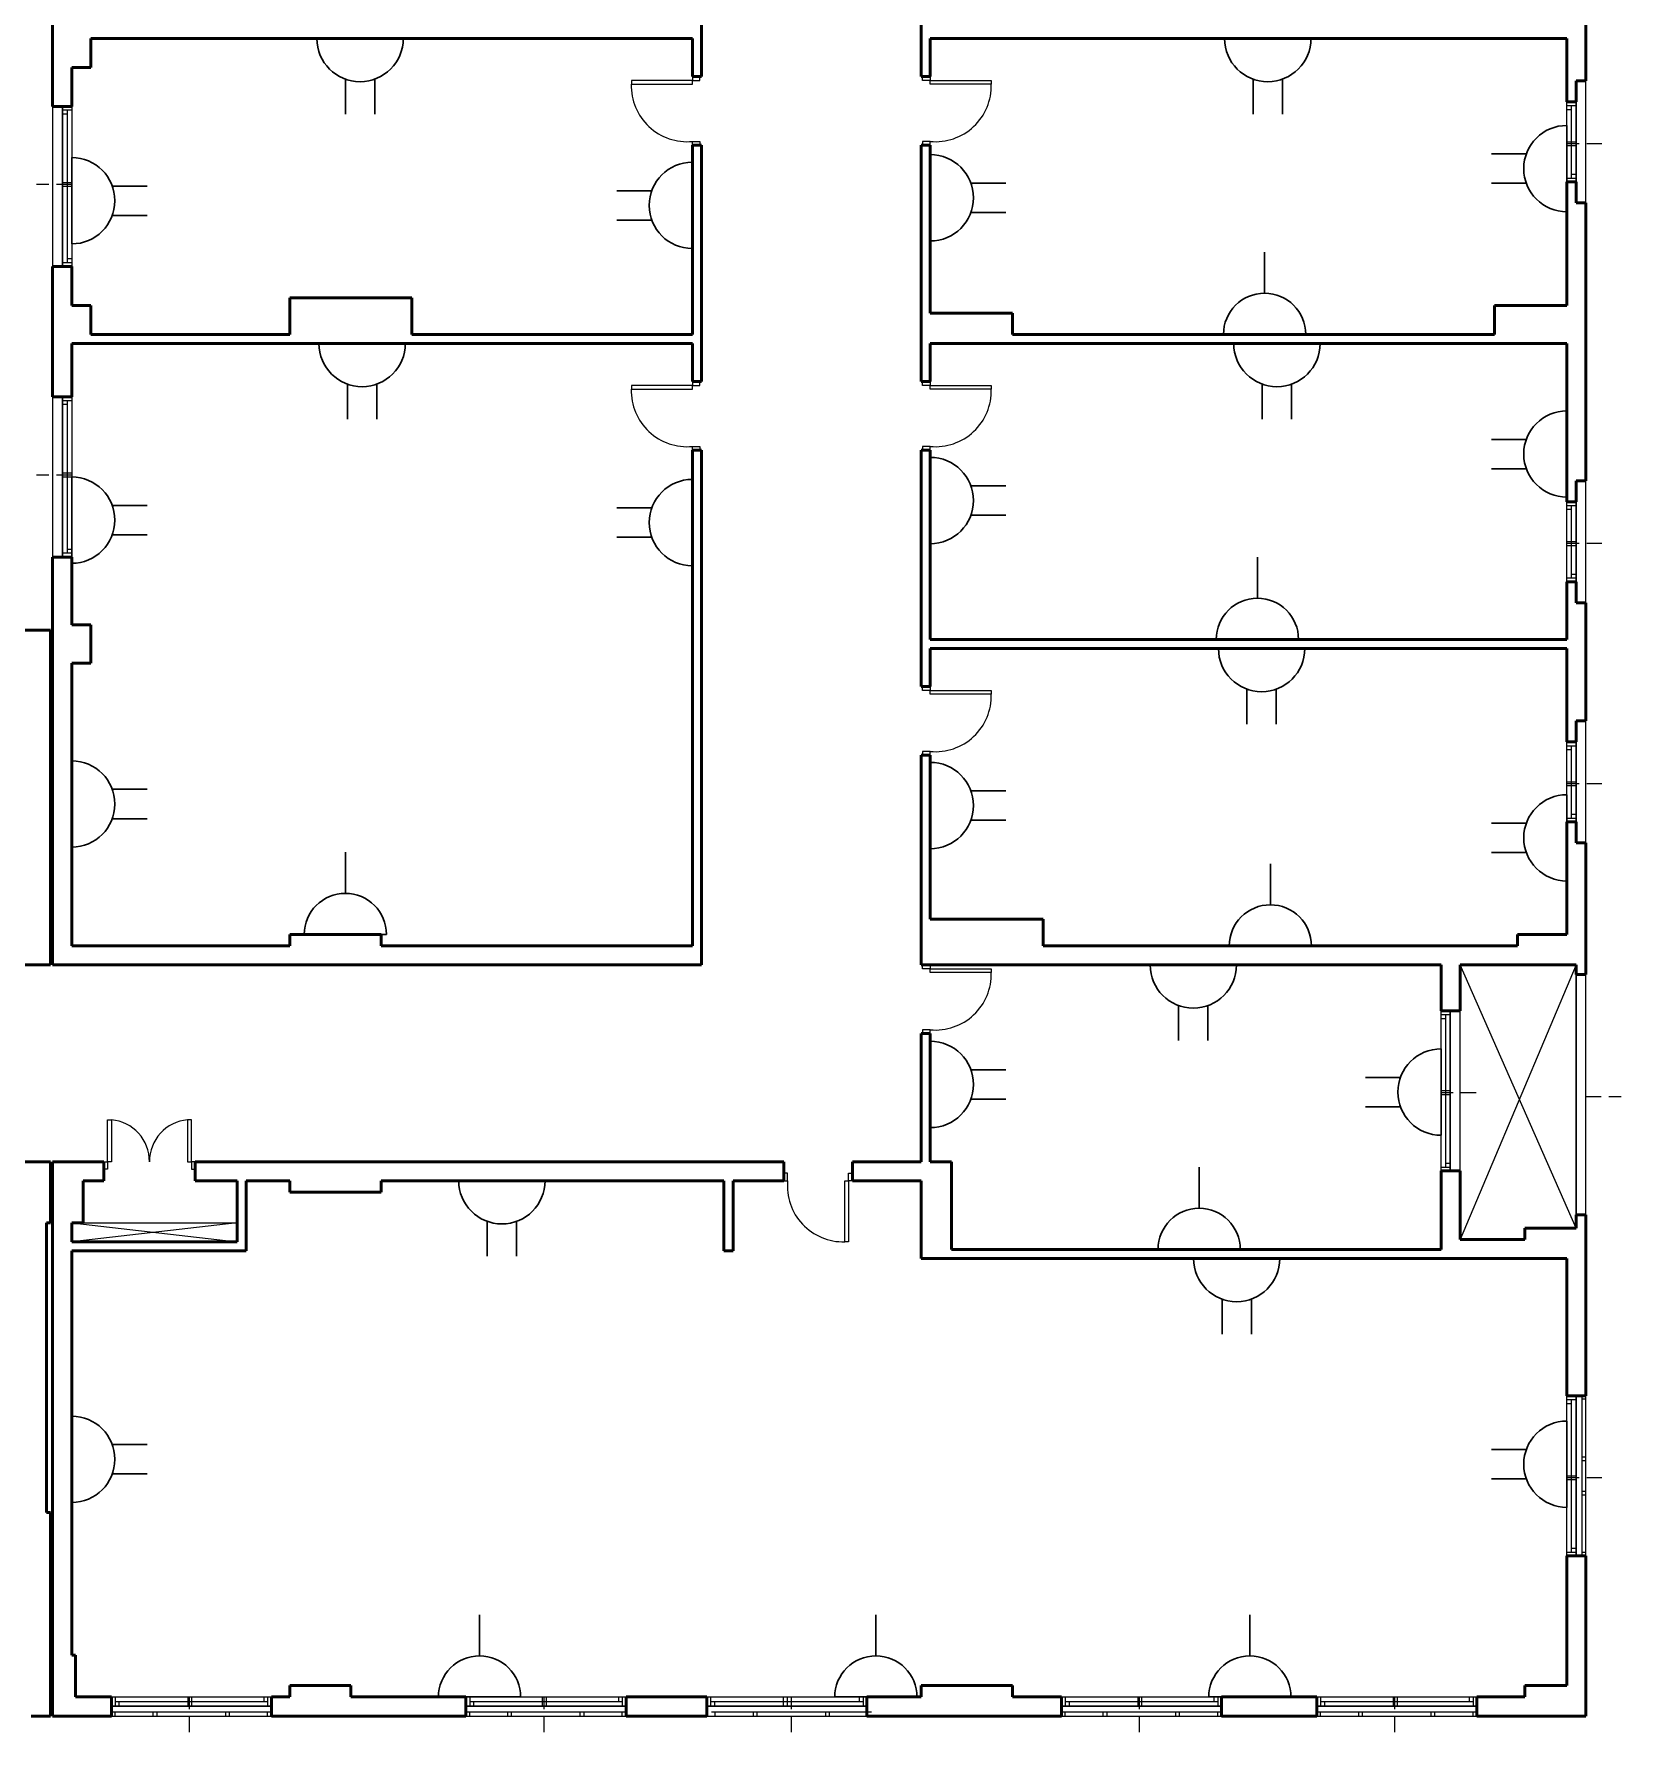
# Model space of a CAD drawing. Extents: x -1 to 151, y 0 to 83.
# Drawn here: x 59.64 to 80.46, y -0.21 to 22.06 of the extents above; entities that cross this region are included whole.
import ezdxf

# ---------------------------------------------------------------- set-up
doc = ezdxf.new("R2010")
doc.units = 0
doc.header["$LTSCALE"] = 0.8
doc.header["$MEASUREMENT"] = 0
doc.linetypes.add('HIDDEN', pattern=[0.375, 0.25, -0.125])
doc.layers.get('0').update_dxf_attribs({"linetype": 'CONTINUOUS', "lineweight": 20})
for name, color, linetype, lineweight in [('8-HAT1', 2, 'CONTINUOUS', 20), ('DOOR', 1, 'CONTINUOUS', 20), ('E-POWR-FTNG', 6, 'CONTINUOUS', 30), ('Walls', 1, 'CONTINUOUS', 50), ('WC', 3, 'CONTINUOUS', 20), ('WIN', 1, 'CONTINUOUS', 15)]:
    doc.layers.add(name, color=color, linetype=linetype, lineweight=lineweight)
doc.layers.add('E-POWR-WALL', color=232, linetype='CONTINUOUS')

# ---------------------------------------------------------------- blocks, each defined once
blk = doc.blocks.new('DPD')
at = {"layer": 'E-POWR-FTNG', "ltscale": 850}
for p, q in [((-3.06, 8.46), (-3.06, 15.75)), ((3.06, 8.46), (3.06, 15.75)), ((-9, 0), (9, 0))]:
    blk.add_line(p, q, dxfattribs=at)
blk.add_arc((0, 0), 9, 0, 180, dxfattribs=at)
blk = doc.blocks.new('SO1_6')
blk.add_line((0, 1.2), (0, 0.6))
at = {"flags": 128}
blk.add_lwpolyline([(-0.6, 0), (0.6, 0), (0.6, 0, 1), (-0.6, 0)], format="xyb", close=True, dxfattribs=at)

msp = doc.modelspace()

# ---------------------------------------------------------------- linework, layer by layer
at = {"layer": '8-HAT1'}
for p, q in [((62.31, 6.47), (60.14, 6.22)), ((60.14, 6.47), (62.31, 6.22)), ((60.29, 6.47), (62.31, 6.47))]:
    msp.add_line(p, q, dxfattribs=at)
at = {"layer": 'DOOR'}
for p, q in [((68.28, 21.5), (68.28, 21.45)), ((68.28, 21.45), (68.38, 21.45)), ((68.38, 21.45), (68.38, 21.5)), ((71.3, 21.45), (71.3, 21.5)), ((71.4, 21.45), (71.3, 21.45)), ((71.4, 21.5), (71.4, 21.45)), ((68.28, 20.6), (68.28, 20.65)), ((68.28, 20.65), (68.38, 20.65)), ((68.38, 20.65), (68.38, 20.6)), ((71.3, 20.65), (71.3, 20.6)), ((71.4, 20.65), (71.3, 20.65)), ((71.4, 20.6), (71.4, 20.65)), ((68.28, 17.5), (68.28, 17.45)), ((68.28, 17.45), (68.38, 17.45)), ((68.38, 17.45), (68.38, 17.5)), ((71.3, 17.45), (71.3, 17.5)), ((71.4, 17.45), (71.3, 17.45)), ((71.4, 17.5), (71.4, 17.45)), ((68.28, 16.6), (68.28, 16.65)), ((68.28, 16.65), (68.38, 16.65)), ((68.38, 16.65), (68.38, 16.6)), ((71.3, 16.65), (71.3, 16.6)), ((71.4, 16.65), (71.3, 16.65)), ((71.4, 16.6), (71.4, 16.65)), ((71.3, 13.45), (71.3, 13.5)), ((71.4, 13.45), (71.3, 13.45)), ((71.4, 13.5), (71.4, 13.45)), ((71.3, 12.65), (71.3, 12.6)), ((71.4, 12.65), (71.3, 12.65)), ((71.4, 12.6), (71.4, 12.65)), ((71.3, 9.8), (71.3, 9.85)), ((71.4, 9.8), (71.3, 9.8)), ((71.4, 9.85), (71.4, 9.8)), ((71.3, 9), (71.3, 8.95)), ((71.4, 9), (71.3, 9)), ((71.4, 8.95), (71.4, 9)), ((60.56, 7.27), (60.61, 7.27)), ((60.61, 7.17), (60.56, 7.17)), ((60.61, 7.27), (60.61, 7.17)), ((61.76, 7.27), (61.71, 7.27)), ((61.71, 7.27), (61.71, 7.17)), ((61.71, 7.17), (61.76, 7.17)), ((69.53, 7.12), (69.48, 7.12)), ((69.48, 7.02), (69.53, 7.02)), ((69.53, 7.02), (69.53, 7.12)), ((70.33, 7.12), (70.38, 7.12)), ((70.33, 7.02), (70.33, 7.12)), ((70.38, 7.02), (70.33, 7.02))]:
    msp.add_line(p, q, dxfattribs=at)
for points in [[(67.48, 21.45), (67.48, 21.4), (68.28, 21.4), (68.28, 21.45)], [(72.2, 21.45), (72.2, 21.4), (71.4, 21.4), (71.4, 21.45)], [(67.48, 17.45), (67.48, 17.4), (68.28, 17.4), (68.28, 17.45)], [(72.2, 17.45), (72.2, 17.4), (71.4, 17.4), (71.4, 17.45)], [(72.2, 13.45), (72.2, 13.4), (71.4, 13.4), (71.4, 13.45)], [(72.2, 9.8), (72.2, 9.75), (71.4, 9.75), (71.4, 9.8)], [(60.61, 7.82), (60.66, 7.82), (60.66, 7.27), (60.61, 7.27)], [(61.71, 7.82), (61.66, 7.82), (61.66, 7.27), (61.71, 7.27)], [(70.33, 6.22), (70.28, 6.22), (70.28, 7.02), (70.33, 7.02)]]:
    msp.add_lwpolyline(points, close=True, dxfattribs=at)
for centre, radius, start, end in [((68.212, 21.38), 0.733, 178.4075, 275.2877), ((71.468, 21.38), 0.733, 264.7123, 1.5925), ((68.212, 17.38), 0.733, 178.4075, 275.2877), ((71.468, 17.38), 0.733, 264.7123, 1.5925), ((71.468, 13.38), 0.733, 264.7123, 1.5925), ((71.468, 9.73), 0.733, 264.7123, 1.5925), ((60.61, 7.272), 0.55, 359.7628, 84.7846), ((61.71, 7.272), 0.55, 95.2154, 180.2372), ((70.259, 6.952), 0.733, 174.7123, 271.5925)]:
    msp.add_arc(centre, radius, start, end, dxfattribs=at)
at = {"layer": 'Walls'}
for p, q in [((68.4, 24.47), (68.4, 21.5)), ((71.28, 21.5), (71.28, 24.34)), ((59.89, 22.82), (59.89, 21.11)), ((80, 21.445), (80, 22.545)), ((60.39, 22), (68.28, 22)), ((60.39, 21.62), (60.39, 22)), ((68.28, 22), (68.28, 21.5)), ((79.75, 22), (71.4, 22)), ((71.4, 21.5), (71.4, 22)), ((79.75, 21.17), (79.75, 22)), ((60.14, 21.62), (60.14, 21.11)), ((60.14, 21.62), (60.39, 21.62)), ((68.28, 21.5), (68.4, 21.5)), ((71.4, 21.5), (71.28, 21.5)), ((71.4, 21.5), (71.28, 21.5)), ((71.4, 21.5), (71.28, 21.5)), ((71.28, 21.5), (71.4, 21.5)), ((71.4, 21.5), (71.28, 21.5)), ((80, 21.445), (79.87, 21.445)), ((79.87, 21.17), (79.87, 21.445)), ((79.75, 21.17), (79.87, 21.17)), ((79.75, 21.17), (79.87, 21.17)), ((79.87, 21.17), (79.75, 21.17)), ((79.87, 21.17), (79.75, 21.17)), ((79.87, 21.17), (79.75, 21.17)), ((79.75, 21.17), (79.87, 21.17)), ((79.87, 21.17), (79.75, 21.17)), ((79.87, 21.17), (79.75, 21.17)), ((60.14, 21.11), (59.89, 21.11)), ((60.02, 21.11), (60.14, 21.11)), ((68.28, 20.6), (68.4, 20.6)), ((68.28, 20.6), (68.28, 18.12)), ((68.4, 20.6), (68.4, 17.5)), ((71.28, 17.5), (71.28, 20.6)), ((71.4, 20.6), (71.28, 20.6)), ((71.4, 20.6), (71.28, 20.6)), ((71.4, 20.6), (71.28, 20.6)), ((71.4, 20.6), (71.28, 20.6)), ((71.28, 20.6), (71.4, 20.6)), ((71.4, 20.6), (71.28, 20.6)), ((71.4, 18.4), (71.4, 20.6)), ((79.75, 18.5), (79.75, 20.12)), ((79.75, 20.12), (79.87, 20.12)), ((79.75, 20.12), (79.87, 20.12)), ((79.87, 20.12), (79.75, 20.12)), ((79.87, 20.12), (79.75, 20.12)), ((79.87, 20.12), (79.75, 20.12)), ((79.75, 20.12), (79.87, 20.12)), ((79.87, 20.12), (79.75, 20.12)), ((79.75, 20.12), (79.87, 20.12)), ((79.87, 20.12), (79.87, 19.845)), ((79.87, 19.845), (80, 19.845)), ((80, 19.845), (80, 16.201)), ((59.89, 19.01), (59.89, 17.3)), ((60.14, 19.01), (59.89, 19.01)), ((59.89, 19.01), (60.14, 19.01)), ((60.02, 19.01), (60.14, 19.01)), ((60.14, 19.01), (60.14, 18.5)), ((60.39, 18.5), (60.14, 18.5)), ((60.39, 18.12), (60.39, 18.5)), ((64.6, 18.6), (63, 18.6)), ((63, 18.6), (63, 18.12)), ((64.6, 18.12), (64.6, 18.6)), ((79.75, 18.5), (78.8, 18.5)), ((78.8, 18.5), (78.8, 18.12)), ((71.4, 18.4), (72.48, 18.4)), ((72.48, 18.4), (72.48, 18.12)), ((63, 18.12), (60.39, 18.12)), ((64.6, 18.12), (68.28, 18.12)), ((72.48, 18.12), (78.8, 18.12)), ((60.14, 18), (60.14, 17.3)), ((60.14, 18), (68.28, 18)), ((68.28, 18), (68.28, 17.5)), ((71.4, 18), (71.4, 17.5)), ((71.4, 18), (79.75, 18)), ((79.75, 18), (79.75, 15.926)), ((68.28, 17.5), (68.4, 17.5)), ((71.4, 17.5), (71.28, 17.5)), ((71.4, 17.5), (71.28, 17.5)), ((71.28, 17.5), (71.4, 17.5)), ((71.4, 17.5), (71.28, 17.5)), ((60.14, 17.3), (59.89, 17.3)), ((60.14, 17.3), (59.89, 17.3)), ((60.02, 17.3), (60.14, 17.3)), ((68.28, 16.6), (68.4, 16.6)), ((68.28, 16.6), (68.28, 10.1)), ((68.4, 16.6), (68.4, 9.85)), ((71.4, 16.6), (71.28, 16.6)), ((71.28, 16.6), (71.28, 13.5)), ((71.4, 16.6), (71.28, 16.6)), ((71.4, 16.6), (71.28, 16.6)), ((71.28, 16.6), (71.4, 16.6)), ((71.4, 16.6), (71.28, 16.6)), ((71.4, 16.6), (71.4, 14.12)), ((80, 16.201), (79.87, 16.201)), ((79.87, 15.926), (79.87, 16.201)), ((79.75, 15.926), (79.87, 15.926)), ((79.87, 15.926), (79.75, 15.926)), ((79.87, 15.926), (79.75, 15.926)), ((79.87, 15.926), (79.75, 15.926)), ((79.75, 15.926), (79.87, 15.926)), ((79.87, 15.926), (79.75, 15.926)), ((79.87, 15.926), (79.75, 15.926)), ((60.14, 15.2), (59.89, 15.2)), ((59.89, 15.2), (60.14, 15.2)), ((59.89, 15.2), (59.89, 9.85)), ((60.02, 15.2), (60.14, 15.2)), ((60.14, 15.2), (60.14, 14.31)), ((79.75, 14.876), (79.75, 14.12)), ((79.75, 14.876), (79.87, 14.876)), ((79.87, 14.876), (79.75, 14.876)), ((79.87, 14.876), (79.75, 14.876)), ((79.87, 14.876), (79.75, 14.876)), ((79.75, 14.876), (79.87, 14.876)), ((79.87, 14.876), (79.75, 14.876)), ((79.75, 14.876), (79.87, 14.876)), ((79.87, 14.876), (79.87, 14.601)), ((79.87, 14.601), (80, 14.601)), ((80, 14.601), (80, 13.051)), ((60.14, 14.31), (60.39, 14.31)), ((60.39, 14.31), (60.39, 13.81)), ((59.86, 14.24), (56.03, 14.24)), ((59.86, 14.24), (59.86, 9.85)), ((79.75, 14.12), (71.4, 14.12)), ((59.89, 13.82), (59.89, 9.86)), ((59.89, 13.81), (59.89, 9.85)), ((59.89, 13.81), (59.89, 9.85)), ((59.89, 13.81), (59.89, 9.85)), ((60.14, 13.81), (60.14, 10.1)), ((60.14, 13.81), (60.14, 10.1)), ((60.39, 13.81), (60.14, 13.81)), ((79.75, 14), (71.4, 14)), ((71.4, 14), (71.4, 13.5)), ((79.75, 14), (79.75, 12.776)), ((71.4, 13.5), (71.28, 13.5)), ((71.28, 13.5), (71.4, 13.5)), ((71.4, 13.5), (71.28, 13.5)), ((80, 13.051), (79.87, 13.051)), ((79.87, 12.776), (79.87, 13.051)), ((79.87, 12.776), (79.75, 12.776)), ((79.87, 12.776), (79.75, 12.776)), ((79.87, 12.776), (79.75, 12.776)), ((79.75, 12.776), (79.87, 12.776)), ((79.87, 12.776), (79.75, 12.776)), ((79.87, 12.776), (79.75, 12.776)), ((71.4, 12.6), (71.28, 12.6)), ((71.28, 12.6), (71.28, 9.85)), ((71.4, 12.6), (71.28, 12.6)), ((71.28, 12.6), (71.4, 12.6)), ((71.4, 12.6), (71.28, 12.6)), ((71.4, 12.6), (71.4, 10.45)), ((79.75, 11.726), (79.75, 10.25)), ((79.87, 11.726), (79.75, 11.726)), ((79.87, 11.726), (79.75, 11.726)), ((79.87, 11.726), (79.75, 11.726)), ((79.75, 11.726), (79.87, 11.726)), ((79.87, 11.726), (79.75, 11.726)), ((79.75, 11.726), (79.87, 11.726)), ((79.87, 11.726), (79.87, 11.451)), ((79.87, 11.451), (80, 11.451)), ((80, 11.451), (80, 9.725)), ((64.2, 10.25), (63, 10.25)), ((63, 10.25), (63, 10.1)), ((64.2, 10.1), (64.2, 10.25)), ((72.88, 10.45), (71.4, 10.45)), ((72.88, 10.1), (72.88, 10.45)), ((79.75, 10.25), (79.1, 10.25)), ((79.1, 10.25), (79.1, 10.1)), ((60.14, 10.1), (61.121, 10.1)), ((63, 10.1), (60.14, 10.1)), ((64.2, 10.1), (68.28, 10.1)), ((79.1, 10.1), (72.88, 10.1)), ((59.86, 9.85), (59.46, 9.85)), ((59.89, 9.85), (68.4, 9.85)), ((78.1, 9.85), (71.28, 9.85)), ((78.1, 9.25), (78.1, 9.85)), ((79.87, 9.85), (78.35, 9.85)), ((78.35, 9.25), (78.35, 9.85)), ((79.87, 9.85), (79.87, 9.725)), ((79.87, 9.725), (80, 9.725)), ((78.35, 9.25), (78.1, 9.25)), ((78.35, 9.25), (78.1, 9.25)), ((78.1, 9.25), (78.35, 9.25)), ((78.22, 9.25), (78.1, 9.25)), ((78.35, 9.25), (78.1, 9.25)), ((71.28, 7.27), (71.28, 8.95)), ((71.4, 8.95), (71.28, 8.95)), ((71.28, 8.95), (71.4, 8.95)), ((71.4, 8.95), (71.28, 8.95)), ((71.4, 7.27), (71.4, 8.95)), ((59.86, 7.27), (59.46, 7.27)), ((59.86, 6.47), (59.86, 7.27)), ((59.89, 0), (59.89, 7.27)), ((60.56, 7.27), (59.89, 7.27)), ((60.56, 7.02), (60.56, 7.27)), ((60.56, 7.02), (60.56, 7.27)), ((61.76, 7.27), (69.48, 7.27)), ((61.76, 7.02), (61.76, 7.27)), ((61.76, 7.02), (61.76, 7.27)), ((69.48, 7.27), (69.48, 7.02)), ((69.48, 7.02), (69.48, 7.27)), ((70.38, 7.27), (71.28, 7.27)), ((70.38, 7.02), (70.38, 7.27)), ((70.38, 7.02), (70.38, 7.27)), ((71.4, 7.27), (71.68, 7.27)), ((71.68, 7.27), (71.68, 6.12)), ((78.1, 6.12), (78.1, 7.15)), ((78.35, 7.15), (78.1, 7.15)), ((78.35, 7.15), (78.1, 7.15)), ((78.1, 7.15), (78.35, 7.15)), ((78.22, 7.15), (78.1, 7.15)), ((78.1, 7.15), (78.35, 7.15)), ((78.35, 6.25), (78.35, 7.15)), ((60.56, 7.02), (60.29, 7.02)), ((60.29, 6.47), (60.29, 7.02)), ((62.31, 7.02), (61.76, 7.02)), ((62.31, 6.22), (62.31, 7.02)), ((63, 7.02), (62.43, 7.02)), ((62.43, 6.1), (62.43, 7.02)), ((63, 6.87), (63, 7.02)), ((64.2, 7.02), (68.694, 7.02)), ((64.2, 7.02), (64.2, 6.87)), ((68.694, 7.02), (68.694, 6.1)), ((68.814, 7.02), (68.814, 6.1)), ((68.814, 7.02), (69.48, 7.02)), ((70.38, 7.02), (71.28, 7.02)), ((71.28, 7.02), (71.28, 6)), ((64.2, 6.87), (63, 6.87)), ((59.81, 2.67), (59.81, 6.47)), ((59.81, 6.47), (59.86, 6.47)), ((59.89, 0.8), (59.89, 6.47)), ((60.14, 6.22), (60.14, 6.47)), ((60.14, 6.22), (60.14, 6.47)), ((60.14, 6.47), (60.29, 6.47)), ((79.87, 6.4), (79.87, 6.575)), ((79.87, 6.575), (80, 6.575)), ((80, 6.575), (80, 4.2)), ((79.2, 6.25), (78.35, 6.25)), ((79.2, 6.25), (79.2, 6.4)), ((79.2, 6.4), (79.87, 6.4)), ((62.31, 6.22), (60.14, 6.22)), ((60.14, 0.8), (60.14, 6.1)), ((60.14, 0.8), (60.14, 6.1)), ((62.43, 6.1), (60.14, 6.1)), ((68.694, 6.1), (68.814, 6.1)), ((78.1, 6.12), (71.68, 6.12)), ((79.75, 6), (71.28, 6)), ((79.75, 6), (79.75, 4.2)), ((80, 4.2), (79.75, 4.2)), ((79.75, 4.2), (80, 4.2)), ((79.87, 4.2), (79.75, 4.2)), ((80, 4.2), (79.75, 4.2)), ((59.81, 2.67), (59.86, 2.67)), ((59.86, 2.67), (59.86, 0)), ((80, 2.1), (79.75, 2.1)), ((79.75, 2.1), (79.75, 0.4)), ((79.75, 2.1), (80, 2.1)), ((79.87, 2.1), (79.75, 2.1)), ((79.75, 2.1), (80, 2.1)), ((80, 2.1), (80, 0)), ((60.19, 0.8), (60.14, 0.8)), ((60.19, 0.25), (60.19, 0.8)), ((60.66, 0.25), (60.19, 0.25)), ((60.66, 0), (60.66, 0.25)), ((60.66, 0.13), (60.66, 0.25)), ((60.66, 0.25), (60.66, 0)), ((62.76, 0), (62.76, 0.25)), ((63, 0.25), (62.76, 0.25)), ((62.76, 0.13), (62.76, 0.25)), ((62.76, 0), (62.76, 0.25)), ((63.8, 0.4), (63, 0.4)), ((63, 0.4), (63, 0.25)), ((63.8, 0.25), (63.8, 0.4)), ((65.31, 0.25), (63.8, 0.25)), ((65.31, 0.25), (65.31, 0)), ((65.31, 0.13), (65.31, 0.25)), ((65.31, 0.25), (65.31, 0)), ((68.47, 0.25), (67.41, 0.25)), ((67.41, 0.25), (67.41, 0)), ((67.41, 0.13), (67.41, 0.25)), ((67.41, 0), (67.41, 0.25)), ((68.47, 0.25), (68.47, 0)), ((68.47, 0.13), (68.47, 0.25)), ((68.47, 0.25), (68.47, 0)), ((71.28, 0.25), (70.57, 0.25)), ((70.57, 0.25), (70.57, 0)), ((70.57, 0.13), (70.57, 0.25)), ((70.57, 0), (70.57, 0.25)), ((72.48, 0.4), (71.28, 0.4)), ((71.28, 0.4), (71.28, 0.25)), ((72.48, 0.25), (72.48, 0.4)), ((73.12, 0.25), (72.48, 0.25)), ((73.12, 0.25), (73.12, 0)), ((73.12, 0.13), (73.12, 0.25)), ((73.12, 0.25), (73.12, 0)), ((76.47, 0.25), (75.22, 0.25)), ((75.22, 0.25), (75.22, 0)), ((75.22, 0.13), (75.22, 0.25)), ((75.22, 0), (75.22, 0.25)), ((76.47, 0.25), (76.47, 0)), ((76.47, 0.13), (76.47, 0.25)), ((76.47, 0.25), (76.47, 0)), ((79.2, 0.25), (78.57, 0.25)), ((78.57, 0.25), (78.57, 0)), ((78.57, 0.13), (78.57, 0.25)), ((78.57, 0), (78.57, 0.25)), ((79.75, 0.4), (79.2, 0.4)), ((79.2, 0.4), (79.2, 0.25)), ((59.86, 0), (59.61, 0)), ((60.66, 0), (59.89, 0)), ((65.31, 0), (62.76, 0)), ((68.47, 0), (67.41, 0)), ((73.12, 0), (70.57, 0)), ((76.47, 0), (75.22, 0)), ((80, 0), (78.57, 0))]:
    msp.add_line(p, q, dxfattribs=at)
at = {"layer": 'WC'}
for p, q in [((79.87, 9.85), (78.35, 6.25)), ((79.87, 6.4), (78.35, 9.85))]:
    msp.add_line(p, q, dxfattribs=at)
at = {"layer": 'WIN'}
for p, q in [((80, 19.845), (80, 21.445)), ((79.75, 20.12), (79.75, 21.17)), ((79.75, 20.12), (79.75, 21.17)), ((79.75, 21.07), (79.75, 21.17)), ((79.75, 20.12), (79.75, 21.17)), ((79.87, 21.17), (79.87, 20.12)), ((79.87, 21.17), (79.87, 20.12)), ((79.87, 21.12), (79.87, 21.17)), ((59.89, 21.11), (59.89, 19.01)), ((60.02, 19.01), (60.02, 21.11)), ((60.02, 19.01), (60.02, 21.11)), ((60.02, 21.11), (60.02, 19.06)), ((60.02, 21.11), (60.14, 21.11)), ((60.14, 21.06), (60.02, 21.06)), ((60.08, 21.01), (60.02, 21.01)), ((60.08, 21.06), (60.08, 19.06)), ((60.14, 21.11), (60.14, 19.01)), ((60.14, 21.11), (60.14, 19.01)), ((60.14, 21.11), (60.14, 21.06)), ((60.14, 21.11), (60.14, 19.01)), ((60.14, 21.06), (60.14, 19.11)), ((79.75, 21.12), (79.87, 21.12)), ((79.75, 21.07), (79.81, 21.07)), ((79.75, 20.17), (79.75, 21.07)), ((79.81, 20.17), (79.81, 21.12)), ((79.87, 20.12), (79.87, 21.12)), ((79.75, 20.647), (79.81, 20.647)), ((79.75, 20.597), (79.81, 20.597)), ((79.81, 20.647), (79.87, 20.647)), ((79.81, 20.597), (79.87, 20.597)), ((60.08, 20.108), (60.02, 20.108)), ((60.08, 20.058), (60.02, 20.058)), ((60.14, 20.108), (60.08, 20.108)), ((60.14, 20.058), (60.08, 20.058)), ((79.75, 20.17), (79.87, 20.17)), ((79.75, 20.12), (79.75, 20.17)), ((79.87, 20.12), (79.75, 20.12)), ((79.81, 20.22), (79.87, 20.22)), ((60.14, 19.06), (60.02, 19.06)), ((60.02, 19.06), (60.02, 19.01)), ((60.14, 19.11), (60.08, 19.11)), ((60.14, 19.11), (60.14, 19.01)), ((59.89, 17.3), (59.89, 15.2)), ((60.02, 15.2), (60.02, 17.3)), ((60.02, 15.2), (60.02, 17.3)), ((60.02, 17.3), (60.02, 15.25)), ((60.02, 17.3), (60.14, 17.3)), ((60.14, 17.25), (60.02, 17.25)), ((60.08, 17.2), (60.02, 17.2)), ((60.08, 17.25), (60.08, 15.25)), ((60.14, 17.3), (60.14, 15.2)), ((60.14, 17.3), (60.14, 15.2)), ((60.14, 17.3), (60.14, 17.25)), ((60.14, 17.3), (60.14, 15.2)), ((60.14, 17.25), (60.14, 15.3)), ((60.08, 16.298), (60.02, 16.298)), ((60.14, 16.298), (60.08, 16.298)), ((60.08, 16.248), (60.02, 16.248)), ((60.14, 16.248), (60.08, 16.248)), ((80, 14.601), (80, 16.201)), ((79.75, 14.876), (79.75, 15.926)), ((79.75, 14.876), (79.75, 15.926)), ((79.75, 15.826), (79.75, 15.926)), ((79.75, 14.876), (79.75, 15.926)), ((79.75, 15.876), (79.87, 15.876)), ((79.75, 15.826), (79.81, 15.826)), ((79.75, 14.926), (79.75, 15.826)), ((79.81, 14.926), (79.81, 15.876)), ((79.87, 15.926), (79.87, 14.876)), ((79.87, 15.926), (79.87, 14.876)), ((79.87, 15.876), (79.87, 15.926)), ((79.87, 14.876), (79.87, 15.876)), ((79.75, 15.403), (79.81, 15.403)), ((79.81, 15.403), (79.87, 15.403)), ((60.14, 15.25), (60.02, 15.25)), ((60.02, 15.25), (60.02, 15.2)), ((60.14, 15.3), (60.08, 15.3)), ((60.14, 15.3), (60.14, 15.2)), ((79.75, 15.353), (79.81, 15.353)), ((79.81, 15.353), (79.87, 15.353)), ((79.75, 14.926), (79.87, 14.926)), ((79.75, 14.876), (79.75, 14.926)), ((79.81, 14.976), (79.87, 14.976)), ((79.87, 14.876), (79.75, 14.876)), ((80, 11.451), (80, 13.051)), ((79.75, 11.726), (79.75, 12.776)), ((79.75, 11.726), (79.75, 12.776)), ((79.75, 12.676), (79.75, 12.776)), ((79.75, 11.726), (79.75, 12.776)), ((79.75, 12.726), (79.87, 12.726)), ((79.81, 11.776), (79.81, 12.726)), ((79.87, 12.776), (79.87, 11.726)), ((79.87, 12.776), (79.87, 11.726)), ((79.87, 12.726), (79.87, 12.776)), ((79.87, 11.726), (79.87, 12.726)), ((79.75, 12.676), (79.81, 12.676)), ((79.75, 11.776), (79.75, 12.676)), ((79.75, 12.253), (79.81, 12.253)), ((79.81, 12.253), (79.87, 12.253)), ((79.75, 12.203), (79.81, 12.203)), ((79.81, 12.203), (79.87, 12.203)), ((79.81, 11.826), (79.87, 11.826)), ((79.75, 11.776), (79.87, 11.776)), ((79.75, 11.726), (79.75, 11.776)), ((79.87, 11.726), (79.75, 11.726)), ((79.87, 9.85), (79.87, 6.4)), ((79.87, 9.85), (79.87, 6.4)), ((79.87, 6.4), (79.87, 9.8)), ((80, 6.4), (80, 9.85)), ((78.1, 7.15), (78.1, 9.25)), ((78.1, 7.15), (78.1, 9.25)), ((78.1, 9.15), (78.1, 9.25)), ((78.1, 7.15), (78.1, 9.25)), ((78.1, 9.2), (78.22, 9.2)), ((78.1, 9.15), (78.16, 9.15)), ((78.1, 7.2), (78.1, 9.15)), ((78.16, 7.2), (78.16, 9.2)), ((78.22, 9.25), (78.22, 7.15)), ((78.22, 9.25), (78.22, 7.15)), ((78.22, 9.2), (78.22, 9.25)), ((78.22, 7.15), (78.22, 9.2)), ((78.35, 7.15), (78.35, 9.25)), ((78.1, 8.202), (78.16, 8.202)), ((78.1, 8.152), (78.16, 8.152)), ((78.16, 8.202), (78.22, 8.202)), ((78.16, 8.152), (78.22, 8.152)), ((78.1, 7.2), (78.22, 7.2)), ((78.1, 7.15), (78.1, 7.2)), ((78.22, 7.15), (78.1, 7.15)), ((78.16, 7.25), (78.22, 7.25)), ((79.75, 2.1), (79.75, 4.2)), ((79.75, 2.1), (79.75, 4.2)), ((79.75, 4.1), (79.75, 4.2)), ((79.75, 2.1), (79.75, 4.2)), ((79.75, 4.15), (79.87, 4.15)), ((79.75, 4.1), (79.81, 4.1)), ((79.75, 2.15), (79.75, 4.1)), ((79.81, 2.15), (79.81, 4.15)), ((79.87, 4.2), (79.87, 2.1)), ((79.87, 4.2), (79.87, 2.1)), ((79.87, 4.15), (79.87, 4.2)), ((79.87, 2.1), (79.87, 4.15)), ((79.95, 2.1), (79.95, 4.2)), ((80, 4.156), (79.95, 4.156)), ((80, 2.1), (80, 4.2)), ((80, 2.1), (80, 4.2)), ((80, 2.35), (80, 3.95)), ((79.95, 3.4), (80, 3.4)), ((79.95, 3.35), (80, 3.35)), ((79.75, 3.152), (79.81, 3.152)), ((79.81, 3.152), (79.87, 3.152)), ((79.75, 3.102), (79.81, 3.102)), ((79.81, 3.102), (79.87, 3.102)), ((79.95, 2.95), (80, 2.95)), ((79.95, 2.9), (80, 2.9)), ((79.75, 2.15), (79.87, 2.15)), ((79.75, 2.1), (79.75, 2.15)), ((79.87, 2.1), (79.75, 2.1)), ((79.81, 2.2), (79.87, 2.2)), ((79.95, 2.148), (80, 2.148)), ((60.66, 0.25), (62.76, 0.25)), ((60.66, 0.25), (62.76, 0.25)), ((60.66, 0.25), (60.71, 0.25)), ((60.66, 0.13), (60.66, 0.25)), ((60.66, 0.25), (62.76, 0.25)), ((60.71, 0.25), (62.66, 0.25)), ((60.71, 0.25), (60.71, 0.13)), ((61.662, 0.25), (61.662, 0.19)), ((61.712, 0.25), (61.712, 0.19)), ((62.66, 0.25), (62.66, 0.19)), ((62.66, 0.25), (62.76, 0.25)), ((62.71, 0.25), (62.71, 0.13)), ((65.31, 0.25), (67.41, 0.25)), ((65.31, 0.25), (67.41, 0.25)), ((65.31, 0.25), (65.36, 0.25)), ((65.31, 0.13), (65.31, 0.25)), ((65.31, 0.25), (67.41, 0.25)), ((65.36, 0.25), (67.31, 0.25)), ((65.36, 0.25), (65.36, 0.13)), ((66.312, 0.25), (66.312, 0.19)), ((66.362, 0.25), (66.362, 0.19)), ((67.31, 0.25), (67.31, 0.19)), ((67.31, 0.25), (67.41, 0.25)), ((67.36, 0.25), (67.36, 0.13)), ((68.47, 0.25), (70.57, 0.25)), ((68.47, 0.25), (70.57, 0.25)), ((68.47, 0.25), (68.52, 0.25)), ((68.47, 0.13), (68.47, 0.25)), ((68.47, 0.25), (70.57, 0.25)), ((68.52, 0.25), (70.47, 0.25)), ((68.52, 0.25), (68.52, 0.13)), ((69.472, 0.25), (69.472, 0.19)), ((69.522, 0.25), (69.522, 0.19)), ((70.47, 0.25), (70.47, 0.19)), ((70.47, 0.25), (70.57, 0.25)), ((70.52, 0.25), (70.52, 0.13)), ((73.12, 0.25), (75.22, 0.25)), ((73.12, 0.25), (75.22, 0.25)), ((73.12, 0.25), (73.17, 0.25)), ((73.12, 0.13), (73.12, 0.25)), ((73.12, 0.25), (75.22, 0.25)), ((73.17, 0.25), (75.12, 0.25)), ((73.17, 0.25), (73.17, 0.13)), ((74.122, 0.25), (74.122, 0.19)), ((74.172, 0.25), (74.172, 0.19)), ((75.12, 0.25), (75.12, 0.19)), ((75.12, 0.25), (75.22, 0.25)), ((75.17, 0.25), (75.17, 0.13)), ((76.47, 0.25), (78.57, 0.25)), ((76.47, 0.25), (78.57, 0.25)), ((76.47, 0.25), (76.52, 0.25)), ((76.47, 0.13), (76.47, 0.25)), ((76.47, 0.25), (78.57, 0.25)), ((76.52, 0.25), (78.47, 0.25)), ((76.52, 0.25), (76.52, 0.13)), ((77.472, 0.25), (77.472, 0.19)), ((77.522, 0.25), (77.522, 0.19)), ((78.47, 0.25), (78.47, 0.19)), ((78.47, 0.25), (78.57, 0.25)), ((78.52, 0.25), (78.52, 0.13)), ((62.76, 0.13), (60.66, 0.13)), ((62.76, 0.13), (60.66, 0.13)), ((60.66, 0.13), (62.71, 0.13)), ((62.76, 0.05), (60.66, 0.05)), ((60.66, 0), (62.76, 0)), ((60.66, 0), (62.76, 0)), ((60.71, 0.19), (62.71, 0.19)), ((60.71, 0), (60.71, 0.05)), ((60.76, 0.19), (60.76, 0.13)), ((61.21, 0), (61.21, 0.05)), ((61.26, 0), (61.26, 0.05)), ((61.662, 0.19), (61.662, 0.13)), ((61.712, 0.19), (61.712, 0.13)), ((62.16, 0), (62.16, 0.05)), ((62.21, 0), (62.21, 0.05)), ((62.71, 0.13), (62.76, 0.13)), ((62.71, 0), (62.71, 0.05)), ((67.41, 0.13), (65.31, 0.13)), ((67.41, 0.13), (65.31, 0.13)), ((65.31, 0.13), (67.36, 0.13)), ((67.41, 0.05), (65.31, 0.05)), ((65.31, 0), (67.41, 0)), ((65.31, 0), (67.41, 0)), ((65.36, 0.19), (67.36, 0.19)), ((65.36, 0), (65.36, 0.05)), ((65.41, 0.19), (65.41, 0.13)), ((65.86, 0), (65.86, 0.05)), ((65.91, 0), (65.91, 0.05)), ((66.312, 0.19), (66.312, 0.13)), ((66.362, 0.19), (66.362, 0.13)), ((66.81, 0), (66.81, 0.05)), ((66.86, 0), (66.86, 0.05)), ((67.36, 0.13), (67.41, 0.13)), ((67.36, 0), (67.36, 0.05)), ((70.57, 0.13), (68.47, 0.13)), ((70.57, 0.13), (68.47, 0.13)), ((68.47, 0.13), (70.52, 0.13)), ((68.47, 0), (70.57, 0)), ((68.52, 0.19), (70.52, 0.19)), ((70.63, 0.05), (68.53, 0.05)), ((68.53, 0), (70.63, 0)), ((68.57, 0.19), (68.57, 0.13)), ((68.58, 0), (68.58, 0.05)), ((69.08, 0), (69.08, 0.05)), ((69.13, 0), (69.13, 0.05)), ((69.472, 0.19), (69.472, 0.13)), ((69.522, 0.19), (69.522, 0.13)), ((70.03, 0), (70.03, 0.05)), ((70.08, 0), (70.08, 0.05)), ((70.52, 0.13), (70.57, 0.13)), ((70.58, 0), (70.58, 0.05)), ((75.22, 0.13), (73.12, 0.13)), ((75.22, 0.13), (73.12, 0.13)), ((73.12, 0.13), (75.17, 0.13)), ((75.22, 0.05), (73.12, 0.05)), ((73.12, 0), (75.22, 0)), ((73.12, 0), (75.22, 0)), ((73.17, 0.19), (75.17, 0.19)), ((73.17, 0), (73.17, 0.05)), ((73.22, 0.19), (73.22, 0.13)), ((73.67, 0), (73.67, 0.05)), ((73.72, 0), (73.72, 0.05)), ((74.122, 0.19), (74.122, 0.13)), ((74.172, 0.19), (74.172, 0.13)), ((74.62, 0), (74.62, 0.05)), ((74.67, 0), (74.67, 0.05)), ((75.17, 0.13), (75.22, 0.13)), ((75.17, 0), (75.17, 0.05)), ((78.57, 0.13), (76.47, 0.13)), ((78.57, 0.13), (76.47, 0.13)), ((76.47, 0.13), (78.52, 0.13)), ((78.57, 0.05), (76.47, 0.05)), ((76.47, 0), (78.57, 0)), ((76.47, 0), (78.57, 0)), ((76.52, 0.19), (78.52, 0.19)), ((76.52, 0), (76.52, 0.05)), ((76.57, 0.19), (76.57, 0.13)), ((77.02, 0), (77.02, 0.05)), ((77.07, 0), (77.07, 0.05)), ((77.472, 0.19), (77.472, 0.13)), ((77.522, 0.19), (77.522, 0.13)), ((77.97, 0), (77.97, 0.05)), ((78.02, 0), (78.02, 0.05)), ((78.52, 0.13), (78.57, 0.13)), ((78.52, 0), (78.52, 0.05))]:
    msp.add_line(p, q, dxfattribs=at)
at = {"layer": 'WIN', "linetype": 'HIDDEN'}
for p, q in [((80.21, 20.62), (79.75, 20.62)), ((60.14, 20.085), (59.68, 20.085)), ((60.14, 16.275), (59.68, 16.275)), ((80.21, 15.376), (79.75, 15.376)), ((80.21, 12.226), (79.75, 12.226)), ((78.56, 8.175), (78.1, 8.175)), ((80, 8.125), (80.46, 8.125)), ((80.21, 3.125), (79.75, 3.125)), ((61.685, -0.21), (61.685, 0.25)), ((66.335, -0.21), (66.335, 0.25)), ((69.58, -0.21), (69.58, 0.25)), ((74.145, -0.21), (74.145, 0.25)), ((77.495, -0.21), (77.495, 0.25))]:
    msp.add_line(p, q, dxfattribs=at)

# ---------------------------------------------------------------- block references
at = {"layer": 'E-POWR-FTNG', "ltscale": 0.1, "xscale": 0.8986135253908287, "yscale": 0.8986135253908287, "zscale": 0.8986135253908287}
for p in [(75.785, 18.12), (75.691, 14.12), (63.729, 10.25), (75.861, 10.1), (74.927, 6.12), (65.489, 0.25), (70.687, 0.25), (75.592, 0.25)]:
    msp.add_blockref('SO1_6', p, dxfattribs=at)
at = {"layer": 'E-POWR-WALL', "xscale": 0.06290294677728525, "yscale": 0.06290294677728525, "zscale": 0.06290294677728525}
for p, rotation in [((63.922, 22), 180), ((75.827, 22), 180), ((79.75, 20.294), 90), ((60.14, 19.873), 270), ((68.28, 19.812), 90), ((71.4, 19.911), 270), ((63.949, 18), 180), ((75.947, 18), 180), ((79.75, 16.551), 90), ((71.4, 15.941), 270), ((60.14, 15.684), 270), ((68.28, 15.652), 90), ((75.746, 14), 180), ((60.14, 11.961), 270), ((71.4, 11.941), 270), ((79.75, 11.517), 90), ((74.85, 9.85), 180), ((71.4, 8.283), 270), ((78.1, 8.183), 90), ((65.782, 7.02), 180), ((75.419, 6), 180), ((60.14, 3.367), 270), ((79.75, 3.303), 90)]:
    msp.add_blockref('DPD', p, dxfattribs=dict(at, rotation=rotation))

doc.saveas('drawing.dxf')
